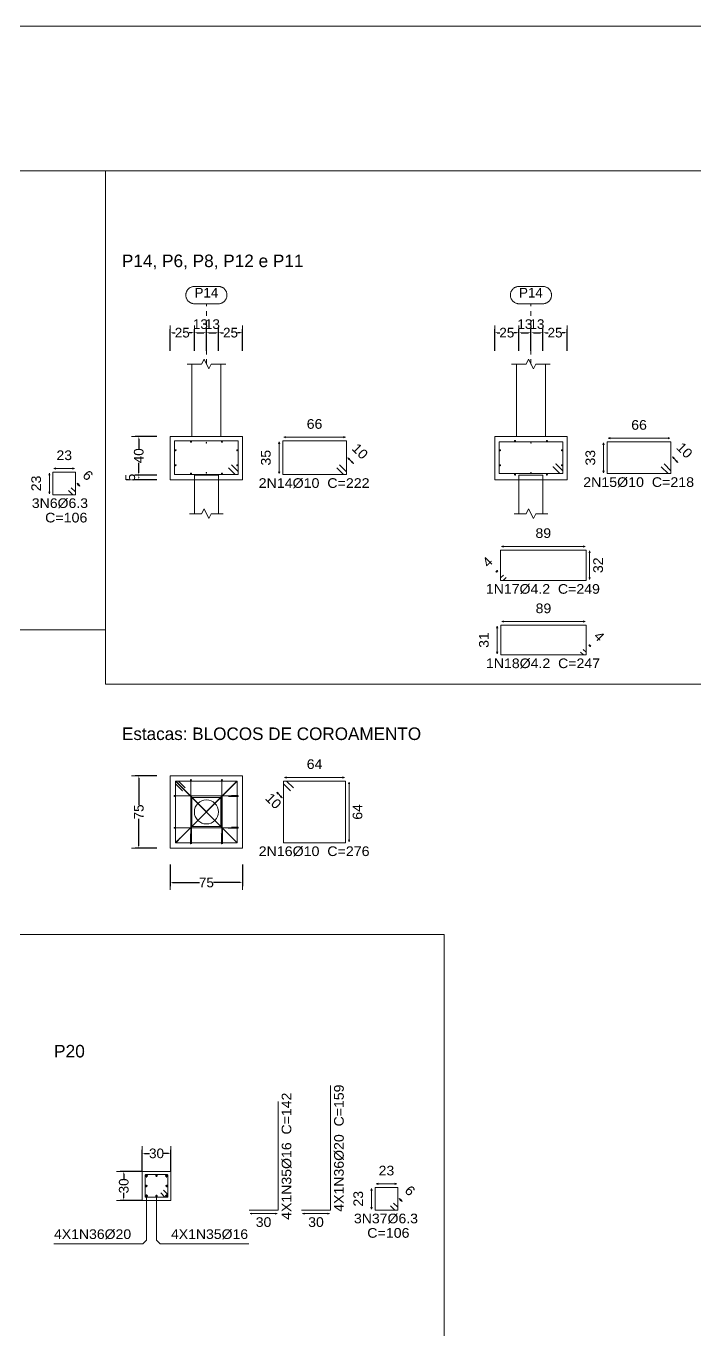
# Model space of a CAD drawing. Header units: millimetres. Extents: x 0 to 84, y 0 to 59.4.
# Drawn here: x 41.59 to 55.46, y 32.37 to 59.4 of the extents above; entities that cross this region are included whole.
import ezdxf
from ezdxf.enums import TextEntityAlignment as Align

# ---------------------------------------------------------------- set-up
doc = ezdxf.new("R2010")
doc.units = ezdxf.units.MM
doc.linetypes.add('CYPE_PUNTO', pattern=[0.075, 0, -0.075])
for name, color, linetype, lineweight in [('FUN_COTAS', 2, 'Continuous', 0), ('FUN_DES_ARMADURAS', 4, 'Continuous', 0), ('FUN_GEOMETRIA', 2, 'Continuous', 0), ('FUN_REFEREN', 2, 'Continuous', 0), ('FUN_TXT_ARMADURAS', 3, 'Continuous', 0), ('QUAD_BORDA', 1, 'Continuous', 20), ('QUAD_LIMITES', 2, 'Continuous', 0)]:
    doc.layers.add(name, color=color, linetype=linetype, lineweight=lineweight)
doc.styles.add('CYPETXT', font='arial.ttf', dxfattribs={"height": 0.2})
doc.styles.add('CYPETXT_0.3', font='arial.ttf', dxfattribs={"height": 0.2})
doc.dimstyles.new('cype_arrow', dxfattribs={"dimtxt": 0.18, "dimasz": 0.05, "dimexe": 0.075, "dimexo": 0.075, "dimgap": 0, "dimtad": 0, "dimdec": 4, "dimzin": 0, "dimdsep": 46, "dimtxsty": 'CYPETXT_0.3', "dimcen": 0.09, "dimadec": 0, "dimazin": 0, "dimtfac": 1, "dimtdec": 4, "dimtofl": 0, "dimtmove": 2, "dimatfit": 3, "dimfxl": 1, "dimtolj": 1, "dimtzin": 0, "dimarcsym": 0})

# ---------------------------------------------------------------- blocks, each defined once
blk = doc.blocks.new('*D35')
at = {"layer": 'Defpoints', "color": 0}
for p in [(45.081, 53.044), (44.581, 52.594), (45.081, 52.594)]:
    blk.add_point(p, dxfattribs=at)
at = {"layer": 'FUN_COTAS', "color": 0, "lineweight": -2, "transparency": 16777216}
for p, q in [((44.581, 52.669), (44.581, 53.119)), ((44.631, 53.044), (44.686, 53.044)), ((45.031, 53.044), (44.977, 53.044)), ((45.081, 52.669), (45.081, 53.119))]:
    blk.add_line(p, q, dxfattribs=at)
at = {"layer": 'FUN_COTAS', "color": 0, "transparency": 16777216}
for points in [[(44.631, 53.052), (44.631, 53.035), (44.581, 53.044)], [(45.031, 53.052), (45.031, 53.035), (45.081, 53.044)]]:
    blk.add_solid(points, dxfattribs=at)
at = {"layer": 'FUN_COTAS', "color": 0, "transparency": 16777216, "insert": (44.831, 53.044), "char_height": 0.2, "attachment_point": 5, "style": 'CYPETXT_0.3'}
blk.add_mtext('\\A1;25', dxfattribs=at)
blk = doc.blocks.new('*D36')
at = {"layer": 'Defpoints', "color": 0}
for p in [(45.331, 53.044), (45.081, 52.594), (45.331, 52.594)]:
    blk.add_point(p, dxfattribs=at)
at = {"layer": 'FUN_COTAS', "color": 0, "lineweight": -2, "transparency": 16777216}
for p, q in [((45.081, 52.669), (45.081, 53.119)), ((45.131, 53.044), (45.281, 53.044)), ((45.331, 52.669), (45.331, 53.119))]:
    blk.add_line(p, q, dxfattribs=at)
at = {"layer": 'FUN_COTAS', "color": 0, "transparency": 16777216}
for points in [[(45.131, 53.052), (45.131, 53.035), (45.081, 53.044)], [(45.281, 53.052), (45.281, 53.035), (45.331, 53.044)]]:
    blk.add_solid(points, dxfattribs=at)
at = {"layer": 'FUN_COTAS', "color": 0, "transparency": 16777216, "insert": (45.206, 53.221), "char_height": 0.2, "attachment_point": 5, "style": 'CYPETXT_0.3'}
blk.add_mtext('\\A1;13', dxfattribs=at)
blk = doc.blocks.new('*D37')
at = {"layer": 'Defpoints', "color": 0}
for p in [(45.581, 53.044), (45.331, 52.594), (45.581, 52.594)]:
    blk.add_point(p, dxfattribs=at)
at = {"layer": 'FUN_COTAS', "color": 0, "lineweight": -2, "transparency": 16777216}
for p, q in [((45.331, 52.669), (45.331, 53.119)), ((45.381, 53.044), (45.531, 53.044)), ((45.581, 52.669), (45.581, 53.119))]:
    blk.add_line(p, q, dxfattribs=at)
at = {"layer": 'FUN_COTAS', "color": 0, "transparency": 16777216}
for points in [[(45.381, 53.052), (45.381, 53.035), (45.331, 53.044)], [(45.531, 53.052), (45.531, 53.035), (45.581, 53.044)]]:
    blk.add_solid(points, dxfattribs=at)
at = {"layer": 'FUN_COTAS', "color": 0, "transparency": 16777216, "insert": (45.456, 53.221), "char_height": 0.2, "attachment_point": 5, "style": 'CYPETXT_0.3'}
blk.add_mtext('\\A1;13', dxfattribs=at)
blk = doc.blocks.new('*D38')
at = {"layer": 'Defpoints', "color": 0}
for p in [(46.081, 53.044), (45.581, 52.594), (46.081, 52.594)]:
    blk.add_point(p, dxfattribs=at)
at = {"layer": 'FUN_COTAS', "color": 0, "lineweight": -2, "transparency": 16777216}
for p, q in [((45.581, 52.669), (45.581, 53.119)), ((45.631, 53.044), (45.686, 53.044)), ((46.031, 53.044), (45.977, 53.044)), ((46.081, 52.669), (46.081, 53.119))]:
    blk.add_line(p, q, dxfattribs=at)
at = {"layer": 'FUN_COTAS', "color": 0, "transparency": 16777216}
for points in [[(45.631, 53.052), (45.631, 53.035), (45.581, 53.044)], [(46.031, 53.052), (46.031, 53.035), (46.081, 53.044)]]:
    blk.add_solid(points, dxfattribs=at)
at = {"layer": 'FUN_COTAS', "color": 0, "transparency": 16777216, "insert": (45.831, 53.044), "char_height": 0.2, "attachment_point": 5, "style": 'CYPETXT_0.3'}
blk.add_mtext('\\A1;25', dxfattribs=at)
blk = doc.blocks.new('*D39')
at = {"layer": 'Defpoints', "color": 0}
for p in [(43.93, 50.093), (44.38, 50.093), (44.38, 49.993)]:
    blk.add_point(p, dxfattribs=at)
at = {"layer": 'FUN_COTAS', "color": 0, "lineweight": -2, "transparency": 16777216}
for p, q in [((44.305, 50.093), (43.855, 50.093)), ((44.305, 49.993), (43.855, 49.993))]:
    blk.add_line(p, q, dxfattribs=at)
at = {"layer": 'FUN_COTAS', "color": 0, "transparency": 16777216}
for points in [[(43.922, 50.043), (43.939, 50.043), (43.93, 50.093)], [(43.922, 50.043), (43.939, 50.043), (43.93, 49.993)]]:
    blk.add_solid(points, dxfattribs=at)
at = {"layer": 'FUN_COTAS', "color": 0, "transparency": 16777216, "insert": (43.754, 50.043), "char_height": 0.2, "attachment_point": 5, "rotation": 90, "style": 'CYPETXT_0.3'}
blk.add_mtext('\\A1;5', dxfattribs=at)
blk = doc.blocks.new('*D40')
at = {"layer": 'Defpoints', "color": 0}
for p in [(43.93, 50.893), (44.38, 50.893), (44.38, 50.093)]:
    blk.add_point(p, dxfattribs=at)
at = {"layer": 'FUN_COTAS', "color": 0, "lineweight": -2, "transparency": 16777216}
for p, q in [((44.305, 50.893), (43.855, 50.893)), ((43.93, 50.843), (43.93, 50.64)), ((43.93, 50.143), (43.93, 50.346)), ((44.305, 50.093), (43.855, 50.093))]:
    blk.add_line(p, q, dxfattribs=at)
at = {"layer": 'FUN_COTAS', "color": 0, "transparency": 16777216}
for points in [[(43.922, 50.843), (43.939, 50.843), (43.93, 50.893)], [(43.922, 50.143), (43.939, 50.143), (43.93, 50.093)]]:
    blk.add_solid(points, dxfattribs=at)
at = {"layer": 'FUN_COTAS', "color": 0, "transparency": 16777216, "insert": (43.93, 50.493), "char_height": 0.2, "attachment_point": 5, "rotation": 90, "style": 'CYPETXT_0.3'}
blk.add_mtext('\\A1;40', dxfattribs=at)
blk = doc.blocks.new('*D41')
at = {"layer": 'Defpoints', "color": 0}
for p in [(51.807, 53.044), (51.307, 52.594), (51.807, 52.594)]:
    blk.add_point(p, dxfattribs=at)
at = {"layer": 'FUN_COTAS', "color": 0, "lineweight": -2, "transparency": 16777216}
for p, q in [((51.307, 52.669), (51.307, 53.119)), ((51.357, 53.044), (51.411, 53.044)), ((51.757, 53.044), (51.703, 53.044)), ((51.807, 52.669), (51.807, 53.119))]:
    blk.add_line(p, q, dxfattribs=at)
at = {"layer": 'FUN_COTAS', "color": 0, "transparency": 16777216}
for points in [[(51.357, 53.052), (51.357, 53.035), (51.307, 53.044)], [(51.757, 53.052), (51.757, 53.035), (51.807, 53.044)]]:
    blk.add_solid(points, dxfattribs=at)
at = {"layer": 'FUN_COTAS', "color": 0, "transparency": 16777216, "insert": (51.557, 53.044), "char_height": 0.2, "attachment_point": 5, "style": 'CYPETXT_0.3'}
blk.add_mtext('\\A1;25', dxfattribs=at)
blk = doc.blocks.new('*D42')
at = {"layer": 'Defpoints', "color": 0}
for p in [(52.057, 53.044), (51.807, 52.594), (52.057, 52.594)]:
    blk.add_point(p, dxfattribs=at)
at = {"layer": 'FUN_COTAS', "color": 0, "lineweight": -2, "transparency": 16777216}
for p, q in [((51.807, 52.669), (51.807, 53.119)), ((51.857, 53.044), (52.007, 53.044)), ((52.057, 52.669), (52.057, 53.119))]:
    blk.add_line(p, q, dxfattribs=at)
at = {"layer": 'FUN_COTAS', "color": 0, "transparency": 16777216}
for points in [[(51.857, 53.052), (51.857, 53.035), (51.807, 53.044)], [(52.007, 53.052), (52.007, 53.035), (52.057, 53.044)]]:
    blk.add_solid(points, dxfattribs=at)
at = {"layer": 'FUN_COTAS', "color": 0, "transparency": 16777216, "insert": (51.932, 53.221), "char_height": 0.2, "attachment_point": 5, "style": 'CYPETXT_0.3'}
blk.add_mtext('\\A1;13', dxfattribs=at)
blk = doc.blocks.new('*D43')
at = {"layer": 'Defpoints', "color": 0}
for p in [(52.307, 53.044), (52.057, 52.594), (52.307, 52.594)]:
    blk.add_point(p, dxfattribs=at)
at = {"layer": 'FUN_COTAS', "color": 0, "lineweight": -2, "transparency": 16777216}
for p, q in [((52.057, 52.669), (52.057, 53.119)), ((52.107, 53.044), (52.257, 53.044)), ((52.307, 52.669), (52.307, 53.119))]:
    blk.add_line(p, q, dxfattribs=at)
at = {"layer": 'FUN_COTAS', "color": 0, "transparency": 16777216}
for points in [[(52.107, 53.052), (52.107, 53.035), (52.057, 53.044)], [(52.257, 53.052), (52.257, 53.035), (52.307, 53.044)]]:
    blk.add_solid(points, dxfattribs=at)
at = {"layer": 'FUN_COTAS', "color": 0, "transparency": 16777216, "insert": (52.182, 53.221), "char_height": 0.2, "attachment_point": 5, "style": 'CYPETXT_0.3'}
blk.add_mtext('\\A1;13', dxfattribs=at)
blk = doc.blocks.new('*D44')
at = {"layer": 'Defpoints', "color": 0}
for p in [(52.807, 53.044), (52.307, 52.594), (52.807, 52.594)]:
    blk.add_point(p, dxfattribs=at)
at = {"layer": 'FUN_COTAS', "color": 0, "lineweight": -2, "transparency": 16777216}
for p, q in [((52.307, 52.669), (52.307, 53.119)), ((52.357, 53.044), (52.411, 53.044)), ((52.757, 53.044), (52.703, 53.044)), ((52.807, 52.669), (52.807, 53.119))]:
    blk.add_line(p, q, dxfattribs=at)
at = {"layer": 'FUN_COTAS', "color": 0, "transparency": 16777216}
for points in [[(52.357, 53.052), (52.357, 53.035), (52.307, 53.044)], [(52.757, 53.052), (52.757, 53.035), (52.807, 53.044)]]:
    blk.add_solid(points, dxfattribs=at)
at = {"layer": 'FUN_COTAS', "color": 0, "transparency": 16777216, "insert": (52.557, 53.044), "char_height": 0.2, "attachment_point": 5, "style": 'CYPETXT_0.3'}
blk.add_mtext('\\A1;25', dxfattribs=at)
blk = doc.blocks.new('*D46')
at = {"layer": 'Defpoints', "color": 0}
for p in [(44.581, 42.096), (46.081, 42.096), (46.081, 41.646)]:
    blk.add_point(p, dxfattribs=at)
at = {"layer": 'FUN_COTAS', "color": 0, "lineweight": -2, "transparency": 16777216}
for p, q in [((44.581, 42.021), (44.581, 41.571)), ((46.081, 42.021), (46.081, 41.571)), ((44.631, 41.646), (45.188, 41.646)), ((46.031, 41.646), (45.475, 41.646))]:
    blk.add_line(p, q, dxfattribs=at)
at = {"layer": 'FUN_COTAS', "color": 0, "transparency": 16777216}
for points in [[(44.631, 41.655), (44.631, 41.638), (44.581, 41.646)], [(46.031, 41.655), (46.031, 41.638), (46.081, 41.646)]]:
    blk.add_solid(points, dxfattribs=at)
at = {"layer": 'FUN_COTAS', "color": 0, "transparency": 16777216, "insert": (45.331, 41.646), "char_height": 0.2, "attachment_point": 5, "style": 'CYPETXT_0.3'}
blk.add_mtext('\\A1;75', dxfattribs=at)
blk = doc.blocks.new('*D47')
at = {"layer": 'Defpoints', "color": 0}
for p in [(43.93, 43.861), (44.38, 43.861), (44.38, 42.361)]:
    blk.add_point(p, dxfattribs=at)
at = {"layer": 'FUN_COTAS', "color": 0, "lineweight": -2, "transparency": 16777216}
for p, q in [((44.305, 43.861), (43.855, 43.861)), ((43.93, 43.811), (43.93, 43.255)), ((43.93, 42.411), (43.93, 42.968)), ((44.305, 42.361), (43.855, 42.361))]:
    blk.add_line(p, q, dxfattribs=at)
at = {"layer": 'FUN_COTAS', "color": 0, "transparency": 16777216}
for points in [[(43.922, 43.811), (43.939, 43.811), (43.93, 43.861)], [(43.922, 42.411), (43.939, 42.411), (43.93, 42.361)]]:
    blk.add_solid(points, dxfattribs=at)
at = {"layer": 'FUN_COTAS', "color": 0, "transparency": 16777216, "insert": (43.93, 43.111), "char_height": 0.2, "attachment_point": 5, "rotation": 90, "style": 'CYPETXT_0.3'}
blk.add_mtext('\\A1;75', dxfattribs=at)
blk = doc.blocks.new('*D96')
at = {"layer": 'Defpoints', "color": 0}
for p in [(44.597, 36.032), (43.997, 35.582), (44.597, 35.582)]:
    blk.add_point(p, dxfattribs=at)
at = {"layer": 'FUN_COTAS', "color": 0, "lineweight": -2, "transparency": 16777216}
for p, q in [((43.997, 35.657), (43.997, 36.107)), ((44.047, 36.032), (44.154, 36.032)), ((44.547, 36.032), (44.44, 36.032)), ((44.597, 35.657), (44.597, 36.107))]:
    blk.add_line(p, q, dxfattribs=at)
at = {"layer": 'FUN_COTAS', "color": 0, "transparency": 16777216}
for points in [[(44.047, 36.04), (44.047, 36.024), (43.997, 36.032)], [(44.547, 36.04), (44.547, 36.024), (44.597, 36.032)]]:
    blk.add_solid(points, dxfattribs=at)
at = {"layer": 'FUN_COTAS', "color": 0, "transparency": 16777216, "insert": (44.297, 36.032), "char_height": 0.2, "attachment_point": 5, "style": 'CYPETXT_0.3'}
blk.add_mtext('\\A1;30', dxfattribs=at)
blk = doc.blocks.new('*D97')
at = {"layer": 'Defpoints', "color": 0}
for p in [(43.619, 35.659), (44.069, 35.659), (44.069, 35.059)]:
    blk.add_point(p, dxfattribs=at)
at = {"layer": 'FUN_COTAS', "color": 0, "lineweight": -2, "transparency": 16777216}
for p, q in [((43.994, 35.659), (43.544, 35.659)), ((43.619, 35.609), (43.619, 35.502)), ((43.619, 35.109), (43.619, 35.216)), ((43.994, 35.059), (43.544, 35.059))]:
    blk.add_line(p, q, dxfattribs=at)
at = {"layer": 'FUN_COTAS', "color": 0, "transparency": 16777216}
for points in [[(43.61, 35.609), (43.627, 35.609), (43.619, 35.659)], [(43.61, 35.109), (43.627, 35.109), (43.619, 35.059)]]:
    blk.add_solid(points, dxfattribs=at)
at = {"layer": 'FUN_COTAS', "color": 0, "transparency": 16777216, "insert": (43.619, 35.359), "char_height": 0.2, "attachment_point": 5, "rotation": 90, "style": 'CYPETXT_0.3'}
blk.add_mtext('\\A1;30', dxfattribs=at)

msp = doc.modelspace()

# ---------------------------------------------------------------- hatches: boundary and pattern name
at = {"layer": 'FUN_DES_ARMADURAS', "true_color": 0x000000}
h = msp.add_hatch(color=18, dxfattribs=at)
edge = h.paths.add_edge_path(flags=0)
edge.add_arc((45.84992, 50.30413), 0.0016, 0, 360)
h = msp.add_hatch(color=18, dxfattribs=at)
edge = h.paths.add_edge_path(flags=0)
edge.add_arc((52.57572, 50.32413), 0.0016, 0, 360)
h = msp.add_hatch(color=18, dxfattribs=at)
edge = h.paths.add_edge_path(flags=0)
edge.add_arc((45.78992, 50.24414), 0.0016, 0, 360)
h = msp.add_hatch(color=18, dxfattribs=at)
edge = h.paths.add_edge_path(flags=0)
edge.add_arc((52.51572, 50.26414), 0.0016, 0, 360)
h = msp.add_hatch(color=18, dxfattribs=at)
edge = h.paths.add_edge_path(flags=0)
edge.add_arc((44.74414, 43.69172), 0.0016, 0, 360)
h = msp.add_hatch(color=18, dxfattribs=at)
edge = h.paths.add_edge_path(flags=0)
edge.add_arc((44.78875, 43.65968), 0.0016, 0, 360)
h = msp.add_hatch(color=18, dxfattribs=at)
edge = h.paths.add_edge_path(flags=0)
edge.add_arc((44.83277, 43.5499), 0.0016, 0, 360)
h = msp.add_hatch(color=18, dxfattribs=at)
edge = h.paths.add_edge_path(flags=0)
edge.add_arc((44.89276, 43.6099), 0.0016, 0, 360)
h = msp.add_hatch(color=18, dxfattribs=at)
edge = h.paths.add_edge_path(flags=0)
edge.add_arc((45.78992, 43.43182), 0.0016, 0, 360)
h = msp.add_hatch(color=18, dxfattribs=at)
edge = h.paths.add_edge_path(flags=0)
edge.add_arc((45.84992, 43.45313), 0.0016, 0, 360)
h = msp.add_hatch(color=18, dxfattribs=at)
edge = h.paths.add_edge_path(flags=0)
edge.add_arc((45.78992, 42.77182), 0.0016, 0, 360)
h = msp.add_hatch(color=18, dxfattribs=at)
edge = h.paths.add_edge_path(flags=0)
edge.add_arc((45.84992, 42.79313), 0.0016, 0, 360)
h = msp.add_hatch(color=18, dxfattribs=at)
edge = h.paths.add_edge_path(flags=0)
edge.add_arc((44.75096, 42.52411), 0.0016, 0, 360)
h = msp.add_hatch(color=18, dxfattribs=at)
edge = h.paths.add_edge_path(flags=0)
edge.add_arc((44.783, 42.56872), 0.0016, 0, 360)
h = msp.add_hatch(color=18, dxfattribs=at)
edge = h.paths.add_edge_path(flags=0)
edge.add_arc((45.00196, 42.65275), 0.0016, 0, 360)
h = msp.add_hatch(color=18, dxfattribs=at)
edge = h.paths.add_edge_path(flags=0)
edge.add_arc((45.02332, 42.59275), 0.0016, 0, 360)
h = msp.add_hatch(color=18, dxfattribs=at)
edge = h.paths.add_edge_path(flags=0)
edge.add_arc((45.64196, 42.65275), 0.0016, 0, 360)
h = msp.add_hatch(color=18, dxfattribs=at)
edge = h.paths.add_edge_path(flags=0)
edge.add_arc((45.66332, 42.59275), 0.0016, 0, 360)
h = msp.add_hatch(color=18, dxfattribs=at)
edge = h.paths.add_edge_path(flags=0)
edge.add_arc((44.38499, 35.21458), 0.0016, 0, 360)
h = msp.add_hatch(color=18, dxfattribs=at)
edge = h.paths.add_edge_path(flags=0)
edge.add_arc((44.44129, 35.27087), 0.0016, 0, 360)

# ---------------------------------------------------------------- linework, layer by layer
at = {"layer": 'FUN_COTAS', "color": 18, "linetype": 'CYPE_PUNTO', "true_color": 0x000000}
for p, q in [((45.33134, 52.39272), (45.33134, 53.64372)), ((52.05714, 52.39272), (52.05714, 53.64372))]:
    msp.add_line(p, q, dxfattribs=at)
at = {"layer": 'FUN_COTAS', "color": 18, "true_color": 0x000000}
for p, q in [((44.58134, 52.89372), (44.58134, 53.19372)), ((45.08134, 52.89372), (45.08134, 53.19372)), ((45.08134, 52.89372), (45.08134, 53.19372)), ((45.33134, 52.89372), (45.33134, 53.19372)), ((45.33134, 52.89372), (45.33134, 53.19372)), ((45.58134, 52.89372), (45.58134, 53.19372)), ((45.58134, 52.89372), (45.58134, 53.19372)), ((46.08134, 52.89372), (46.08134, 53.19372)), ((51.30714, 52.89372), (51.30714, 53.19372)), ((51.80714, 52.89372), (51.80714, 53.19372)), ((51.80714, 52.89372), (51.80714, 53.19372)), ((52.05714, 52.89372), (52.05714, 53.19372)), ((52.05714, 52.89372), (52.05714, 53.19372)), ((52.30714, 52.89372), (52.30714, 53.19372)), ((52.30714, 52.89372), (52.30714, 53.19372)), ((52.80714, 52.89372), (52.80714, 53.19372)), ((43.78034, 50.89272), (44.08034, 50.89272)), ((43.78034, 50.09272), (44.08034, 50.09272)), ((43.78034, 50.09272), (44.08034, 50.09272)), ((43.78034, 49.99272), (44.08034, 49.99272)), ((43.78034, 43.86132), (44.08034, 43.86132)), ((43.78034, 42.36132), (44.08034, 42.36132)), ((44.58134, 41.49632), (44.58134, 41.79632)), ((46.08134, 41.49632), (46.08134, 41.79632)), ((43.99668, 35.88203), (43.99668, 36.18203)), ((44.59668, 35.88203), (44.59668, 36.18203)), ((43.46853, 35.65918), (43.76853, 35.65918)), ((43.46853, 35.05918), (43.76853, 35.05918))]:
    msp.add_line(p, q, dxfattribs=at)
for points in [[(45.57734, 54.00372), (45.58937, 54.00332), (45.60134, 54.00212), (45.6132, 54.00012), (45.6249, 53.99733), (45.63639, 53.99376), (45.64761, 53.98944), (45.65853, 53.98438), (45.66908, 53.9786), (45.67921, 53.97212), (45.6889, 53.96499), (45.69809, 53.95722), (45.70673, 53.94886), (45.7148, 53.93994), (45.72226, 53.9305), (45.72906, 53.92058), (45.7352, 53.91023), (45.74062, 53.89949), (45.74532, 53.88842), (45.74926, 53.87705), (45.75244, 53.86545), (45.75484, 53.85366), (45.75644, 53.84174), (45.75724, 53.82974), (45.75724, 53.81771), (45.75644, 53.80571), (45.75484, 53.79379), (45.75244, 53.782), (45.74926, 53.77039), (45.74532, 53.75903), (45.74062, 53.74796), (45.7352, 53.73722), (45.72906, 53.72687), (45.72226, 53.71695), (45.7148, 53.70751), (45.70673, 53.69859), (45.69809, 53.69023), (45.6889, 53.68246), (45.67921, 53.67532), (45.66908, 53.66885), (45.65853, 53.66307), (45.64761, 53.65801), (45.63639, 53.65368), (45.6249, 53.65012), (45.6132, 53.64733), (45.60134, 53.64533), (45.58937, 53.64413), (45.57734, 53.64372), (45.08534, 53.64372), (45.07332, 53.64413), (45.06135, 53.64533), (45.04949, 53.64733), (45.03779, 53.65012), (45.0263, 53.65368), (45.01507, 53.65801), (45.00416, 53.66307), (44.99361, 53.66885), (44.98347, 53.67532), (44.97379, 53.68246), (44.9646, 53.69023), (44.95596, 53.69859), (44.94789, 53.70751), (44.94043, 53.71695), (44.93362, 53.72687), (44.92749, 53.73722), (44.92207, 53.74796), (44.91737, 53.75903), (44.91343, 53.77039), (44.91025, 53.782), (44.90785, 53.79379), (44.90625, 53.80571), (44.90544, 53.81771), (44.90544, 53.82974), (44.90625, 53.84174), (44.90785, 53.85366), (44.91025, 53.86545), (44.91343, 53.87705), (44.91737, 53.88842), (44.92207, 53.89949), (44.92749, 53.91023), (44.93362, 53.92058), (44.94043, 53.9305), (44.94789, 53.93994), (44.95596, 53.94886), (44.9646, 53.95722), (44.97379, 53.96499), (44.98347, 53.97212), (44.99361, 53.9786), (45.00416, 53.98438), (45.01507, 53.98944), (45.0263, 53.99376), (45.03779, 53.99733), (45.04949, 54.00012), (45.06135, 54.00212), (45.07332, 54.00332), (45.08534, 54.00372), (45.57734, 54.00372)], [(52.30314, 54.00372), (52.31517, 54.00332), (52.32714, 54.00212), (52.339, 54.00012), (52.3507, 53.99733), (52.36219, 53.99376), (52.37341, 53.98944), (52.38433, 53.98438), (52.39488, 53.9786), (52.40501, 53.97212), (52.4147, 53.96499), (52.42389, 53.95722), (52.43253, 53.94886), (52.4406, 53.93994), (52.44806, 53.9305), (52.45486, 53.92058), (52.461, 53.91023), (52.46642, 53.89949), (52.47112, 53.88842), (52.47506, 53.87705), (52.47824, 53.86545), (52.48064, 53.85366), (52.48224, 53.84174), (52.48304, 53.82974), (52.48304, 53.81771), (52.48224, 53.80571), (52.48064, 53.79379), (52.47824, 53.782), (52.47506, 53.77039), (52.47112, 53.75903), (52.46642, 53.74796), (52.461, 53.73722), (52.45486, 53.72687), (52.44806, 53.71695), (52.4406, 53.70751), (52.43253, 53.69859), (52.42389, 53.69023), (52.4147, 53.68246), (52.40501, 53.67532), (52.39488, 53.66885), (52.38433, 53.66307), (52.37341, 53.65801), (52.36219, 53.65368), (52.3507, 53.65012), (52.339, 53.64733), (52.32714, 53.64533), (52.31517, 53.64413), (52.30314, 53.64372), (51.81114, 53.64372), (51.79912, 53.64413), (51.78715, 53.64533), (51.77529, 53.64733), (51.76359, 53.65012), (51.7521, 53.65368), (51.74087, 53.65801), (51.72996, 53.66307), (51.71941, 53.66885), (51.70927, 53.67532), (51.69959, 53.68246), (51.6904, 53.69023), (51.68176, 53.69859), (51.67369, 53.70751), (51.66623, 53.71695), (51.65942, 53.72687), (51.65329, 53.73722), (51.64787, 53.74796), (51.64317, 53.75903), (51.63923, 53.77039), (51.63605, 53.782), (51.63365, 53.79379), (51.63205, 53.80571), (51.63124, 53.81771), (51.63124, 53.82974), (51.63205, 53.84174), (51.63365, 53.85366), (51.63605, 53.86545), (51.63923, 53.87705), (51.64317, 53.88842), (51.64787, 53.89949), (51.65329, 53.91023), (51.65942, 53.92058), (51.66623, 53.9305), (51.67369, 53.93994), (51.68176, 53.94886), (51.6904, 53.95722), (51.69959, 53.96499), (51.70927, 53.97212), (51.71941, 53.9786), (51.72996, 53.98438), (51.74087, 53.98944), (51.7521, 53.99376), (51.76359, 53.99733), (51.77529, 54.00012), (51.78715, 54.00212), (51.79912, 54.00332), (51.81114, 54.00372), (52.30314, 54.00372)]]:
    msp.add_lwpolyline(points, close=True, dxfattribs=at)
at = {"layer": 'FUN_DES_ARMADURAS', "color": 18, "true_color": 0x000000}
for p, q in [((51.72714, 50.78772), (51.72714, 50.81772)), ((52.38714, 50.78772), (52.38714, 50.81772)), ((44.67634, 50.60772), (44.70634, 50.60772)), ((44.69134, 50.59272), (44.69134, 50.62272)), ((44.99634, 50.78272), (45.02634, 50.78272)), ((45.01134, 50.76772), (45.01134, 50.79772)), ((45.32504, 50.76852), (45.33764, 50.76852)), ((45.32504, 50.76012), (45.33764, 50.76012)), ((45.33134, 50.76222), (45.33134, 50.77482)), ((45.33134, 50.75382), (45.33134, 50.76642)), ((45.63634, 50.78272), (45.66634, 50.78272)), ((45.65134, 50.76772), (45.65134, 50.79772)), ((45.95634, 50.60772), (45.98634, 50.60772)), ((45.97134, 50.59272), (45.97134, 50.62272)), ((51.40214, 50.60772), (51.43214, 50.60772)), ((51.41714, 50.59272), (51.41714, 50.62272)), ((51.71214, 50.80272), (51.74214, 50.80272)), ((52.05084, 50.76852), (52.06344, 50.76852)), ((52.05084, 50.76012), (52.06344, 50.76012)), ((52.05714, 50.76222), (52.05714, 50.77482)), ((52.05714, 50.75382), (52.05714, 50.76642)), ((52.37214, 50.80272), (52.40214, 50.80272)), ((52.68214, 50.60772), (52.71214, 50.60772)), ((52.69714, 50.59272), (52.69714, 50.62272)), ((44.67634, 50.29772), (44.70634, 50.29772)), ((44.69134, 50.28272), (44.69134, 50.31272)), ((45.95634, 50.29772), (45.98634, 50.29772)), ((45.97134, 50.28272), (45.97134, 50.31272)), ((51.40214, 50.29772), (51.43214, 50.29772)), ((51.41714, 50.28272), (51.41714, 50.31272)), ((52.68214, 50.29772), (52.71214, 50.29772)), ((52.69714, 50.28272), (52.69714, 50.31272)), ((44.99634, 50.12272), (45.02634, 50.12272)), ((45.01134, 50.10772), (45.01134, 50.13772)), ((45.32504, 50.14532), (45.33764, 50.14532)), ((45.32504, 50.13692), (45.33764, 50.13692)), ((45.33134, 50.13902), (45.33134, 50.15162)), ((45.33134, 50.13062), (45.33134, 50.14322)), ((45.63634, 50.12272), (45.66634, 50.12272)), ((45.65134, 50.10772), (45.65134, 50.13772)), ((51.71214, 50.10272), (51.74214, 50.10272)), ((51.72714, 50.08772), (51.72714, 50.11772)), ((52.05084, 50.14532), (52.06344, 50.14532)), ((52.05084, 50.13692), (52.06344, 50.13692)), ((52.05714, 50.13902), (52.05714, 50.15162)), ((52.05714, 50.13062), (52.05714, 50.14322)), ((52.37214, 50.10272), (52.40214, 50.10272)), ((52.38714, 50.08772), (52.38714, 50.11772)), ((44.05928, 35.56658), (44.11928, 35.56658)), ((44.05928, 35.56658), (44.11928, 35.56658)), ((44.08928, 35.53658), (44.08928, 35.59658)), ((44.08928, 35.53658), (44.08928, 35.59658)), ((44.27268, 35.57058), (44.32068, 35.57058)), ((44.27268, 35.57058), (44.32068, 35.57058)), ((44.29668, 35.54658), (44.29668, 35.59458)), ((44.29668, 35.54658), (44.29668, 35.59458)), ((44.47408, 35.56658), (44.53408, 35.56658)), ((44.47408, 35.56658), (44.53408, 35.56658)), ((44.50408, 35.53658), (44.50408, 35.59658)), ((44.50408, 35.53658), (44.50408, 35.59658)), ((44.05928, 35.15178), (44.11928, 35.15178)), ((44.05928, 35.15178), (44.11928, 35.15178)), ((44.06128, 35.35918), (44.10928, 35.35918)), ((44.06128, 35.35918), (44.10928, 35.35918)), ((44.08528, 35.33518), (44.08528, 35.38318)), ((44.08528, 35.33518), (44.08528, 35.38318)), ((44.08928, 35.12178), (44.08928, 35.18178)), ((44.08928, 35.12178), (44.08928, 35.18178)), ((44.27268, 35.14778), (44.32068, 35.14778)), ((44.27268, 35.14778), (44.32068, 35.14778)), ((44.29668, 35.12378), (44.29668, 35.17178)), ((44.29668, 35.12378), (44.29668, 35.17178)), ((44.47408, 35.15178), (44.53408, 35.15178)), ((44.47408, 35.15178), (44.53408, 35.15178)), ((44.48408, 35.35918), (44.53208, 35.35918)), ((44.48408, 35.35918), (44.53208, 35.35918)), ((44.50408, 35.12178), (44.50408, 35.18178)), ((44.50408, 35.12178), (44.50408, 35.18178)), ((44.50808, 35.33518), (44.50808, 35.38318)), ((44.50808, 35.33518), (44.50808, 35.38318))]:
    msp.add_line(p, q, dxfattribs=at)
for points in [[(45.84992, 50.30413), (45.98718, 50.16688), (45.99026, 50.16227), (45.99134, 50.15684), (45.99134, 50.11692), (45.98944, 50.10982), (45.98425, 50.10463), (45.97715, 50.10272), (44.68554, 50.10272), (44.67844, 50.10463), (44.67325, 50.10982), (44.67134, 50.11692), (44.67134, 50.78852), (44.67325, 50.79562), (44.67844, 50.80082), (44.68554, 50.80272), (45.97714, 50.80272), (45.98424, 50.80082), (45.98944, 50.79563), (45.99134, 50.78853), (45.99134, 50.11692), (45.98944, 50.10982), (45.98425, 50.10463), (45.97715, 50.10272), (45.93723, 50.10272), (45.93179, 50.10381), (45.92719, 50.10688), (45.78992, 50.24414)], [(48.09092, 50.30413), (48.23234, 50.16272), (48.23234, 50.10272), (46.91234, 50.10272), (46.91234, 50.80272), (48.23234, 50.80272), (48.23234, 50.10272), (48.17235, 50.10272), (48.03092, 50.24414)], [(52.57572, 50.32413), (52.71298, 50.18688), (52.71606, 50.18227), (52.71714, 50.17684), (52.71714, 50.13692), (52.71524, 50.12982), (52.71005, 50.12463), (52.70295, 50.12272), (51.41134, 50.12272), (51.40424, 50.12463), (51.39905, 50.12982), (51.39714, 50.13692), (51.39714, 50.76852), (51.39905, 50.77562), (51.40424, 50.78082), (51.41134, 50.78272), (52.70294, 50.78272), (52.71004, 50.78082), (52.71524, 50.77563), (52.71714, 50.76853), (52.71714, 50.13692), (52.71524, 50.12982), (52.71005, 50.12463), (52.70295, 50.12272), (52.66303, 50.12272), (52.65759, 50.12381), (52.65299, 50.12688), (52.51572, 50.26414)], [(54.81672, 50.32413), (54.95814, 50.18272), (54.95814, 50.12272), (53.63814, 50.12272), (53.63814, 50.78272), (54.95814, 50.78272), (54.95814, 50.12272), (54.89815, 50.12272), (54.75672, 50.26414)], [(42.52998, 49.83179), (42.61908, 49.74269), (42.61908, 49.6864), (42.15168, 49.6864), (42.15168, 50.1538), (42.61908, 50.1538), (42.61908, 49.6864), (42.56278, 49.6864), (42.47369, 49.77549)], [(51.48777, 48.02172), (51.42837, 47.96232), (51.42837, 47.90812), (53.1984, 47.90812), (53.1984, 48.53972), (51.42837, 48.53972), (51.42837, 47.90812), (51.48257, 47.90812), (51.54197, 47.96752)], [(53.14198, 46.47992), (53.20137, 46.42052), (53.20137, 46.36632), (51.43134, 46.36632), (51.43134, 46.98112), (53.20137, 46.98112), (53.20137, 46.36632), (53.14717, 46.36632), (53.08778, 46.42572)], [(44.83277, 43.5499), (44.6955, 43.68717), (44.69243, 43.69177), (44.69134, 43.69721), (44.69134, 43.73713), (44.69325, 43.74423), (44.69844, 43.74942), (44.70554, 43.75132), (45.95714, 43.75132), (45.96424, 43.74942), (45.96944, 43.74422), (45.97134, 43.73712), (45.97134, 42.48552), (45.96944, 42.47842), (45.96424, 42.47323), (45.95714, 42.47132), (44.70554, 42.47132), (44.69844, 42.47323), (44.69325, 42.47842), (44.69134, 42.48552), (44.69134, 43.73713), (44.69325, 43.74423), (44.69844, 43.74942), (44.70554, 43.75132), (44.74546, 43.75132), (44.75089, 43.75024), (44.7555, 43.74717), (44.89276, 43.6099)], [(44.74414, 43.69172), (44.70405, 43.73215), (44.70277, 43.73345), (44.70234, 43.73392), (44.70254, 43.73412), (44.70335, 43.73334), (44.70555, 43.73119), (44.70853, 43.72823), (45.95119, 42.49145), (45.95417, 42.48849), (45.95635, 42.48632), (45.95714, 42.48552), (45.95635, 42.48632), (45.95417, 42.48849), (45.9512, 42.49146), (44.71148, 43.73118), (44.70852, 43.73416), (44.70636, 43.73635), (44.70558, 43.73716), (44.70847, 43.74005), (44.70929, 43.73928), (44.71149, 43.73713), (44.71447, 43.73417), (44.74446, 43.70431), (44.74674, 43.70204), (44.74866, 43.70011), (44.78875, 43.65968)], [(44.75096, 42.52411), (44.71052, 42.48402), (44.70923, 42.48275), (44.70876, 42.48231), (44.70855, 42.48251), (44.70933, 42.48333), (44.71148, 42.48553), (44.71444, 42.48851), (45.95122, 43.73117), (45.95418, 43.73415), (45.95635, 43.73633), (45.95714, 43.73712), (45.95635, 43.73633), (45.95417, 43.73415), (45.9512, 43.73118), (44.71148, 42.49146), (44.70851, 42.4885), (44.70632, 42.48634), (44.7055, 42.48557), (44.70262, 42.48845), (44.70339, 42.48927), (44.70554, 42.49147), (44.7085, 42.49445), (44.73835, 42.52444), (44.74062, 42.52672), (44.74256, 42.52864), (44.783, 42.56872)], [(45.02332, 42.59275), (45.02228, 42.45548), (45.02224, 42.45241), (45.02216, 42.45132), (45.02156, 42.45132), (45.02144, 42.45323), (45.02132, 42.45842), (45.02124, 42.46552), (45.01145, 43.75712), (45.0114, 43.76422), (45.01136, 43.76942), (45.01134, 43.77132), (45.01134, 43.76942), (45.01134, 43.76422), (45.01134, 43.75712), (45.01134, 42.46552), (45.01132, 42.45842), (45.01124, 42.45323), (45.01113, 42.45132), (45.00156, 42.45132), (45.00144, 42.45323), (45.00132, 42.45842), (45.00124, 42.46552), (45.00093, 42.50544), (45.00091, 42.51088), (45.00092, 42.51548), (45.00196, 42.65275)], [(45.66332, 42.59275), (45.66228, 42.45548), (45.66224, 42.45241), (45.66216, 42.45132), (45.66156, 42.45132), (45.66144, 42.45323), (45.66132, 42.45842), (45.66124, 42.46552), (45.65145, 43.75712), (45.6514, 43.76422), (45.65136, 43.76942), (45.65134, 43.77132), (45.65134, 43.76942), (45.65134, 43.76422), (45.65134, 43.75712), (45.65134, 42.46552), (45.65132, 42.45842), (45.65124, 42.45323), (45.65113, 42.45132), (45.64156, 42.45132), (45.64144, 42.45323), (45.64132, 42.45842), (45.64124, 42.46552), (45.64093, 42.50544), (45.64091, 42.51088), (45.64092, 42.51548), (45.64196, 42.65275)], [(47.07377, 43.5499), (46.93234, 43.69133), (46.93234, 43.75132), (48.21234, 43.75132), (48.21234, 42.47132), (46.93234, 42.47132), (46.93234, 43.75132), (46.99234, 43.75132), (47.13376, 43.6099)], [(45.84992, 43.45313), (45.98718, 43.45221), (45.99026, 43.45217), (45.99134, 43.4521), (45.99134, 43.45153), (45.98944, 43.45141), (45.98425, 43.4513), (45.97715, 43.45122), (44.68554, 43.44143), (44.67844, 43.44138), (44.67325, 43.44134), (44.67134, 43.44132), (44.67325, 43.44132), (44.67844, 43.44132), (44.68554, 43.44132), (45.97714, 43.44132), (45.98424, 43.4413), (45.98944, 43.44122), (45.99134, 43.44112), (45.99134, 43.43153), (45.98944, 43.43141), (45.98425, 43.4313), (45.97715, 43.43122), (45.93723, 43.43091), (45.93179, 43.43089), (45.92719, 43.4309), (45.78992, 43.43182)], [(45.84992, 42.79313), (45.98718, 42.79221), (45.99026, 42.79217), (45.99134, 42.7921), (45.99134, 42.79153), (45.98944, 42.79141), (45.98425, 42.7913), (45.97715, 42.79122), (44.68554, 42.78143), (44.67844, 42.78138), (44.67325, 42.78134), (44.67134, 42.78132), (44.67325, 42.78132), (44.67844, 42.78132), (44.68554, 42.78132), (45.97714, 42.78132), (45.98424, 42.7813), (45.98944, 42.78122), (45.99134, 42.78112), (45.99134, 42.77153), (45.98944, 42.77141), (45.98425, 42.7713), (45.97715, 42.77122), (45.93723, 42.77091), (45.93179, 42.77089), (45.92719, 42.7709), (45.78992, 42.77182)], [(47.30268, 34.85918), (47.90268, 34.85918), (47.90268, 37.44238)], [(46.21568, 34.85918), (46.81568, 34.85918), (46.81568, 37.10638)], [(44.44129, 35.27087), (44.5273, 35.18485), (44.52958, 35.18145), (44.53038, 35.17743), (44.53038, 35.13598), (44.52897, 35.13073), (44.52513, 35.12689), (44.51988, 35.12548), (44.07348, 35.12548), (44.06823, 35.12689), (44.06439, 35.13073), (44.06298, 35.13598), (44.06298, 35.58238), (44.06439, 35.58763), (44.06823, 35.59148), (44.07348, 35.59288), (44.51988, 35.59288), (44.52513, 35.59148), (44.52897, 35.58763), (44.53038, 35.58238), (44.53038, 35.13598), (44.52897, 35.13073), (44.52513, 35.12689), (44.51988, 35.12548), (44.47844, 35.12548), (44.47442, 35.12628), (44.47101, 35.12856), (44.38499, 35.21458)], [(49.20629, 35.00457), (49.29538, 34.91548), (49.29538, 34.85918), (48.82798, 34.85918), (48.82798, 35.32658), (49.29538, 35.32658), (49.29538, 34.85918), (49.23909, 34.85918), (49.14999, 34.94828)]]:
    msp.add_lwpolyline(points, dxfattribs=at)
for centre, radius in [((51.72714, 50.80272), 0.01), ((52.38714, 50.80272), 0.01), ((44.69134, 50.60772), 0.01), ((45.01134, 50.78272), 0.01), ((45.33134, 50.76852), 0.0042), ((45.33134, 50.76012), 0.0042), ((45.65134, 50.78272), 0.01), ((45.97134, 50.60772), 0.01), ((51.41714, 50.60772), 0.01), ((52.05714, 50.76852), 0.0042), ((52.05714, 50.76012), 0.0042), ((52.69714, 50.60772), 0.01), ((44.69134, 50.29772), 0.01), ((45.84992, 50.30413), 0.0016), ((45.97134, 50.29772), 0.01), ((51.41714, 50.29772), 0.01), ((52.57572, 50.32413), 0.0016), ((52.69714, 50.29772), 0.01), ((45.01134, 50.12272), 0.01), ((45.33134, 50.14532), 0.0042), ((45.33134, 50.13692), 0.0042), ((45.65134, 50.12272), 0.01), ((45.78992, 50.24414), 0.0016), ((51.72714, 50.10272), 0.01), ((52.05714, 50.14532), 0.0042), ((52.05714, 50.13692), 0.0042), ((52.38714, 50.10272), 0.01), ((52.51572, 50.26414), 0.0016), ((44.74414, 43.69172), 0.0016), ((44.78875, 43.65968), 0.0016), ((44.83277, 43.5499), 0.0016), ((44.89276, 43.6099), 0.0016), ((45.01134, 43.77132), 0.01), ((45.65134, 43.77132), 0.01), ((45.95714, 43.73712), 0.0042), ((44.67134, 43.44132), 0.01), ((45.78992, 43.43182), 0.0016), ((45.84992, 43.45313), 0.0016), ((44.67134, 42.78132), 0.01), ((45.78992, 42.77182), 0.0016), ((45.84992, 42.79313), 0.0016), ((44.75096, 42.52411), 0.0016), ((44.783, 42.56872), 0.0016), ((45.00196, 42.65275), 0.0016), ((45.02332, 42.59275), 0.0016), ((45.64196, 42.65275), 0.0016), ((45.66332, 42.59275), 0.0016), ((45.95714, 42.48552), 0.0042), ((44.08928, 35.56658), 0.02), ((44.08928, 35.56658), 0.02), ((44.29668, 35.57058), 0.016), ((44.29668, 35.57058), 0.016), ((44.50408, 35.56658), 0.02), ((44.50408, 35.56658), 0.02), ((44.08528, 35.35918), 0.016), ((44.08528, 35.35918), 0.016), ((44.08928, 35.15178), 0.02), ((44.08928, 35.15178), 0.02), ((44.29668, 35.14778), 0.016), ((44.29668, 35.14778), 0.016), ((44.38499, 35.21458), 0.0016), ((44.44129, 35.27087), 0.0016), ((44.50408, 35.15178), 0.02), ((44.50408, 35.15178), 0.02), ((44.50808, 35.35918), 0.016), ((44.50808, 35.35918), 0.016)]:
    msp.add_circle(centre, radius, dxfattribs=at)
at = {"layer": 'FUN_GEOMETRIA', "color": 18, "true_color": 0x000000}
for p, q in [((45.03134, 52.39272), (45.03134, 50.89272)), ((45.63134, 50.89272), (45.63134, 52.39272)), ((51.75714, 50.89272), (51.75714, 52.39272)), ((52.35714, 50.89272), (52.35714, 52.39272)), ((44.58134, 50.89272), (46.08134, 50.89272)), ((44.58134, 50.89272), (44.58134, 49.99272)), ((45.63134, 50.89272), (45.03134, 50.89272)), ((46.08134, 49.99272), (46.08134, 50.89272)), ((51.30714, 50.89272), (52.80714, 50.89272)), ((51.30714, 49.99272), (51.30714, 50.89272)), ((52.35714, 50.89272), (51.75714, 50.89272)), ((52.80714, 49.99272), (52.80714, 50.89272)), ((45.08134, 50.09272), (45.58134, 50.09272)), ((45.08134, 49.29272), (45.08134, 50.09272)), ((45.58134, 49.29272), (45.58134, 50.09272)), ((52.30714, 50.09272), (51.80714, 50.09272)), ((51.80714, 49.29272), (51.80714, 50.09272)), ((52.30714, 49.29272), (52.30714, 50.09272)), ((46.08134, 49.99272), (44.58134, 49.99272)), ((52.80714, 49.99272), (51.30714, 49.99272))]:
    msp.add_line(p, q, dxfattribs=at)
for points in [[(44.93134, 52.39272), (45.23134, 52.39272), (45.28134, 52.49272), (45.38134, 52.29272), (45.43134, 52.39272), (45.73134, 52.39272)], [(51.65714, 52.39272), (51.95714, 52.39272), (52.00714, 52.49272), (52.10714, 52.29272), (52.15714, 52.39272), (52.45714, 52.39272)], [(44.98134, 49.29272), (45.23134, 49.29272), (45.28134, 49.39272), (45.38134, 49.19272), (45.43134, 49.29272), (45.68134, 49.29272)], [(52.40714, 49.29272), (52.15714, 49.29272), (52.10714, 49.19272), (52.00714, 49.39272), (51.95714, 49.29272), (51.70714, 49.29272)]]:
    msp.add_lwpolyline(points, dxfattribs=at)
for points in [[(44.58134, 42.36132), (46.08134, 42.36132), (46.08134, 43.86132), (44.58134, 43.86132), (44.58134, 42.36132)], [(45.03134, 42.81132), (45.63134, 42.81132), (45.63134, 43.41132), (45.03134, 43.41132), (45.03134, 42.81132)], [(43.99668, 35.05918), (44.59668, 35.05918), (44.59668, 35.65918), (43.99668, 35.65918), (43.99668, 35.05918)]]:
    msp.add_lwpolyline(points, close=True, dxfattribs=at)
msp.add_circle((45.33134, 43.11132), 0.25, dxfattribs=at)
at = {"layer": 'FUN_TXT_ARMADURAS', "color": 18, "true_color": 0x000000}
for p, q in [((46.97254, 50.89022), (46.93254, 50.87772)), ((46.97254, 50.86522), (46.93254, 50.87772)), ((46.93254, 50.87772), (48.21214, 50.87772)), ((48.17214, 50.89022), (48.21214, 50.87772)), ((48.17214, 50.86522), (48.21214, 50.87772)), ((53.69834, 50.87022), (53.65834, 50.85772)), ((53.69834, 50.84522), (53.65834, 50.85772)), ((53.65834, 50.85772), (54.93794, 50.85772)), ((54.89794, 50.87022), (54.93794, 50.85772)), ((54.89794, 50.84522), (54.93794, 50.85772)), ((46.82484, 50.74252), (46.83734, 50.78252)), ((46.84984, 50.74252), (46.83734, 50.78252)), ((46.83734, 50.12292), (46.83734, 50.78252)), ((53.55064, 50.72252), (53.56314, 50.76252)), ((53.57564, 50.72252), (53.56314, 50.76252)), ((53.56314, 50.14292), (53.56314, 50.76252)), ((48.28374, 50.41183), (48.2643, 50.44895)), ((48.30142, 50.42951), (48.2643, 50.44895)), ((48.2643, 50.44895), (48.37715, 50.33611)), ((48.34003, 50.35555), (48.37715, 50.33611)), ((48.35771, 50.37323), (48.37715, 50.33611)), ((55.00954, 50.43183), (54.9901, 50.46895)), ((55.02722, 50.44951), (54.9901, 50.46895)), ((54.9901, 50.46895), (55.10295, 50.35611)), ((55.06583, 50.37555), (55.10295, 50.35611)), ((55.08351, 50.39323), (55.10295, 50.35611)), ((42.06418, 50.0936), (42.07668, 50.1336)), ((42.08918, 50.0936), (42.07668, 50.1336)), ((42.07668, 49.7066), (42.07668, 50.1336)), ((42.21188, 50.2413), (42.17188, 50.2288)), ((42.21188, 50.2163), (42.17188, 50.2288)), ((42.17188, 50.2288), (42.59888, 50.2288)), ((42.55888, 50.2413), (42.59888, 50.2288)), ((42.55888, 50.2163), (42.59888, 50.2288)), ((46.82484, 50.16292), (46.83734, 50.12292)), ((46.84984, 50.16292), (46.83734, 50.12292)), ((53.55064, 50.18292), (53.56314, 50.14292)), ((53.57564, 50.18292), (53.56314, 50.14292)), ((42.06418, 49.7466), (42.07668, 49.7066)), ((42.08918, 49.7466), (42.07668, 49.7066)), ((42.66978, 49.88645), (42.65033, 49.92357)), ((42.68745, 49.90413), (42.65033, 49.92357)), ((42.65033, 49.92357), (42.71086, 49.86304)), ((42.67374, 49.88249), (42.71086, 49.86304)), ((42.69141, 49.90017), (42.71086, 49.86304)), ((51.48857, 48.62722), (51.44857, 48.61472)), ((51.48857, 48.60222), (51.44857, 48.61472)), ((53.1782, 48.61472), (51.44857, 48.61472)), ((53.1382, 48.62722), (53.1782, 48.61472)), ((53.1382, 48.60222), (53.1782, 48.61472)), ((53.2609, 48.47952), (53.2734, 48.51952)), ((53.2859, 48.47952), (53.2734, 48.51952)), ((53.2734, 47.92832), (53.2734, 48.51952)), ((51.3303, 48.09406), (51.36742, 48.1135)), ((51.35604, 48.1198), (51.33659, 48.08267)), ((51.36742, 48.1135), (51.33659, 48.08267)), ((51.34798, 48.07638), (51.36742, 48.1135)), ((51.37372, 48.10212), (51.33659, 48.08267)), ((53.2609, 47.96832), (53.2734, 47.92832)), ((53.2859, 47.96832), (53.2734, 47.92832)), ((51.49154, 47.06862), (51.45154, 47.05612)), ((51.49154, 47.04362), (51.45154, 47.05612)), ((51.45154, 47.05612), (53.18117, 47.05612)), ((53.14117, 47.06862), (53.18117, 47.05612)), ((53.14117, 47.04362), (53.18117, 47.05612)), ((51.34384, 46.92092), (51.35634, 46.96092)), ((51.36884, 46.92092), (51.35634, 46.96092)), ((51.35634, 46.38652), (51.35634, 46.96092)), ((53.25603, 46.56032), (53.29316, 46.54087)), ((53.28177, 46.53458), (53.26233, 46.5717)), ((53.29945, 46.55226), (53.26233, 46.5717)), ((53.26233, 46.5717), (53.29316, 46.54087)), ((53.27371, 46.578), (53.29316, 46.54087)), ((51.34384, 46.42652), (51.35634, 46.38652)), ((51.36884, 46.42652), (51.35634, 46.38652)), ((46.99254, 43.83882), (46.95254, 43.82632)), ((46.99254, 43.81382), (46.95254, 43.82632)), ((46.95254, 43.82632), (48.19214, 43.82632)), ((48.15214, 43.83882), (48.19214, 43.82632)), ((48.15214, 43.81382), (48.19214, 43.82632)), ((46.80697, 43.48082), (46.78753, 43.51794)), ((46.82465, 43.4985), (46.78753, 43.51794)), ((46.90038, 43.40509), (46.78753, 43.51794)), ((48.27484, 43.69112), (48.28734, 43.73112)), ((48.29984, 43.69112), (48.28734, 43.73112)), ((48.28734, 43.73112), (48.28734, 42.49152)), ((46.86326, 43.42453), (46.90038, 43.40509)), ((46.88094, 43.44221), (46.90038, 43.40509)), ((48.27484, 42.53152), (48.28734, 42.49152)), ((48.29984, 42.53152), (48.28734, 42.49152)), ((48.88818, 35.41408), (48.84818, 35.40158)), ((49.23518, 35.41408), (49.27518, 35.40158)), ((44.08928, 35.15178), (44.08928, 34.45918)), ((44.29668, 35.14778), (44.29668, 34.45918)), ((48.74048, 35.26638), (48.75298, 35.30638)), ((48.76548, 35.26638), (48.75298, 35.30638)), ((48.75298, 34.87938), (48.75298, 35.30638)), ((48.88818, 35.38908), (48.84818, 35.40158)), ((48.84818, 35.40158), (49.27518, 35.40158)), ((49.23518, 35.38908), (49.27518, 35.40158)), ((48.74048, 34.91938), (48.75298, 34.87938)), ((48.76548, 34.91938), (48.75298, 34.87938)), ((49.34608, 35.05923), (49.32663, 35.09635)), ((49.36376, 35.07691), (49.32663, 35.09635)), ((49.32663, 35.09635), (49.38716, 35.03583)), ((49.35004, 35.05527), (49.38716, 35.03583)), ((49.36772, 35.07295), (49.38716, 35.03583)), ((46.27588, 34.79668), (46.23588, 34.78418)), ((46.27588, 34.77168), (46.23588, 34.78418)), ((46.23588, 34.78418), (46.79548, 34.78418)), ((46.75548, 34.79668), (46.79548, 34.78418)), ((46.75548, 34.77168), (46.79548, 34.78418)), ((47.36288, 34.79668), (47.32288, 34.78418)), ((47.36288, 34.77168), (47.32288, 34.78418)), ((47.32288, 34.78418), (47.88248, 34.78418)), ((47.84248, 34.79668), (47.88248, 34.78418)), ((47.84248, 34.77168), (47.88248, 34.78418))]:
    msp.add_line(p, q, dxfattribs=at)
for points in [[(44.08928, 35.15178), (44.08928, 34.45918), (44.08928, 34.23418), (44.01428, 34.15918), (42.17228, 34.15918)], [(44.29668, 35.14778), (44.29668, 34.45918), (44.29668, 34.23418), (44.37168, 34.15918), (46.21368, 34.15918)]]:
    msp.add_lwpolyline(points, dxfattribs=at)
at = {"layer": 'QUAD_BORDA', "color": 18, "true_color": 0x000000}
msp.add_lwpolyline([(3, 3), (81, 3), (81, 56.4), (3, 56.4), (3, 3)], close=True, dxfattribs=at)
at = {"layer": 'QUAD_LIMITES', "color": 18, "true_color": 0x000000}
for points in [[(0, 0), (84, 0), (84, 59.4), (0, 59.4), (0, 0)], [(27.60379, 56.4), (43.24138, 56.4), (43.24138, 46.88472), (27.60379, 46.88472)], [(43.24138, 56.4), (61.10741, 56.4), (61.10741, 45.76201), (43.24138, 45.76201)], [(28.05021, 40.57241), (50.25935, 40.57241), (50.25935, 26.29833), (28.05021, 26.29833)]]:
    msp.add_lwpolyline(points, close=True, dxfattribs=at)

# ---------------------------------------------------------------- texts
at = {"layer": 'FUN_COTAS', "color": 18, "true_color": 0x000000, "style": 'CYPETXT', "width": 0.989671}
for p, p2 in [((45.08534, 53.77372), (45.57734, 53.77372)), ((51.81114, 53.77372), (52.30314, 53.77372))]:
    msp.add_text('P14', height=0.2, dxfattribs=at).set_placement(p, p2, align=Align.FIT)
at = {"layer": 'FUN_REFEREN', "color": 18, "true_color": 0x000000, "style": 'CYPETXT', "width": 0.980925}
msp.add_text('P14, P6, P8, P12 e P11', height=0.26, dxfattribs=at).set_placement((43.58034, 54.40372), (47.34384, 54.40372), align=Align.FIT)
at = {"layer": 'FUN_TXT_ARMADURAS', "color": 18, "true_color": 0x000000, "style": 'CYPETXT'}
for s, height, width, p, p2 in [('66', 0.2, 1.042546, (47.41034, 51.05272), (47.73434, 51.05272)), ('66', 0.2, 1.042546, (54.13614, 51.03272), (54.46014, 51.03272)), ('23', 0.2, 1.042546, (42.22338, 50.4038), (42.54738, 50.4038)), ('2N14%%c10  C=222', 0.2, 1.052969, (46.41434, 49.82772), (48.71234, 49.82772)), ('2N15%%c10  C=218', 0.2, 1.052969, (53.14014, 49.84772), (55.43814, 49.84772)), ('3N6%%c6.3', 0.2, 1.040883, (41.71338, 49.4114), (42.87738, 49.4114)), (' C=106', 0.2, 1.053117, (41.90688, 49.1114), (42.86388, 49.1114)), ('89', 0.2, 1.042546, (52.15139, 48.78972), (52.47539, 48.78972)), ('1N17%%c4.2  C=249', 0.2, 1.046005, (51.12239, 47.63312), (53.48639, 47.63312)), ('89', 0.2, 1.042546, (52.15436, 47.23112), (52.47836, 47.23112)), ('1N18%%c4.2  C=247', 0.2, 1.046005, (51.12536, 46.09132), (53.48936, 46.09132)), ('Estacas: BLOCOS DE COROAMENTO', 0.26, 0.97537, (43.58034, 44.60132), (49.78134, 44.60132)), ('64', 0.2, 1.042546, (47.41034, 44.00132), (47.73434, 44.00132)), ('2N16%%c10  C=276', 0.2, 1.052969, (46.41434, 42.19632), (48.71234, 42.19632)), ('P20', 0.26, 0.989671, (42.17228, 38.02228), (42.81188, 38.02228)), ('23', 0.2, 1.042546, (48.89968, 35.57658), (49.22368, 35.57658)), ('30', 0.2, 1.042546, (46.35368, 34.50918), (46.67768, 34.50918)), ('30', 0.2, 1.042546, (47.44068, 34.50918), (47.76468, 34.50918)), ('3N37%%c6.3', 0.2, 1.041086, (48.38968, 34.58418), (49.71568, 34.58418)), ('4X1N36%%c20', 0.2, 1.039804, (42.17228, 34.25918), (43.77128, 34.25918)), ('4X1N35%%c16', 0.2, 1.039804, (44.59668, 34.25918), (46.19568, 34.25918)), (' C=106', 0.2, 1.053117, (48.58318, 34.28418), (49.54018, 34.28418))]:
    msp.add_text(s, height=height, dxfattribs=dict(at, width=width)).set_placement(p, p2, align=Align.FIT)
for s, rotation, width, p, p2 in [('35', 90, 1.042546, (46.66234, 50.29072), (46.66234, 50.61472)), ('10', 315.002473, 1.042546, (48.32991, 50.63083), (48.55902, 50.40173)), ('33', 90, 1.042546, (53.38814, 50.29072), (53.38814, 50.61472)), ('10', 315.002473, 1.042546, (55.05571, 50.65083), (55.28482, 50.42173)), ('23', 90, 1.042546, (41.90168, 49.7581), (41.90168, 50.0821)), ('6', 315, 1.042546, (42.74706, 50.07433), (42.86161, 49.95978)), ('4', 45, 1.042546, (51.17099, 48.16456), (51.28554, 48.27911)), ('32', 90, 1.042546, (53.5484, 48.06192), (53.5484, 48.38592)), ('31', 90, 1.042546, (51.18134, 46.51172), (51.18134, 46.83572)), ('4', 315, 1.042546, (53.34421, 46.73731), (53.45876, 46.62276)), ('10', 315, 1.042546, (46.53495, 43.38161), (46.76405, 43.15251)), ('64', 90, 1.042546, (48.56234, 42.94932), (48.56234, 43.27332)), ('4X1N36%%c20  C=159', 90, 1.044709, (48.17768, 34.82328), (48.17768, 37.46028)), ('4X1N35%%c16  C=142', 90, 1.044709, (47.09068, 34.65528), (47.09068, 37.29228)), ('23', 90, 1.042546, (48.57798, 34.93088), (48.57798, 35.25488)), ('6', 315, 1.042546, (49.42337, 35.24711), (49.53792, 35.13256))]:
    msp.add_text(s, height=0.2, rotation=rotation, dxfattribs=dict(at, width=width)).set_placement(p, p2, align=Align.FIT)

# ---------------------------------------------------------------- dimensions: what is measured, and where the dimension line sits
at = {"layer": 'FUN_COTAS', "color": 18, "true_color": 0x000000}
for p1, p2, distance, text, picture, middle in [((45.08134, 52.59372), (45.33134, 52.59372), 0.45, '13', '*D36', (45.20634, 53.22091)), ((45.33134, 52.59372), (45.58134, 52.59372), 0.45, '13', '*D37', (45.45634, 53.22091)), ((51.80714, 52.59372), (52.05714, 52.59372), 0.45, '13', '*D42', (51.93214, 53.22091)), ((52.05714, 52.59372), (52.30714, 52.59372), 0.45, '13', '*D43', (52.18214, 53.22091)), ((44.58134, 52.59372), (45.08134, 52.59372), 0.45, '25', '*D35', (44.83134, 53.04372)), ((45.58134, 52.59372), (46.08134, 52.59372), 0.45, '25', '*D38', (45.83134, 53.04372)), ((51.30714, 52.59372), (51.80714, 52.59372), 0.45, '25', '*D41', (51.55714, 53.04372)), ((52.30714, 52.59372), (52.80714, 52.59372), 0.45, '25', '*D44', (52.55714, 53.04372)), ((44.38034, 50.09272), (44.38034, 50.89272), 0.45, '40', '*D40', (43.93034, 50.49272)), ((44.38034, 49.99272), (44.38034, 50.09272), 0.45, '5', '*D39', (43.75364, 50.04272)), ((44.38034, 42.36132), (44.38034, 43.86132), 0.45, '75', '*D47', (43.93034, 43.11132)), ((44.58134, 42.09632), (46.08134, 42.09632), -0.45, '75', '*D46', (45.33134, 41.64632)), ((43.99668, 35.58203), (44.59668, 35.58203), 0.45, '30', '*D96', (44.29668, 36.03203)), ((44.06853, 35.05918), (44.06853, 35.65918), 0.45, '30', '*D97', (43.61853, 35.35918))]:
    dim = msp.add_aligned_dim(p1=p1, p2=p2, distance=distance, text=text, dimstyle='cype_arrow', dxfattribs=at)
    dim.commit()
    dim.dimension.update_dxf_attribs({"geometry": picture, "text_midpoint": middle})

doc.saveas('drawing.dxf')
